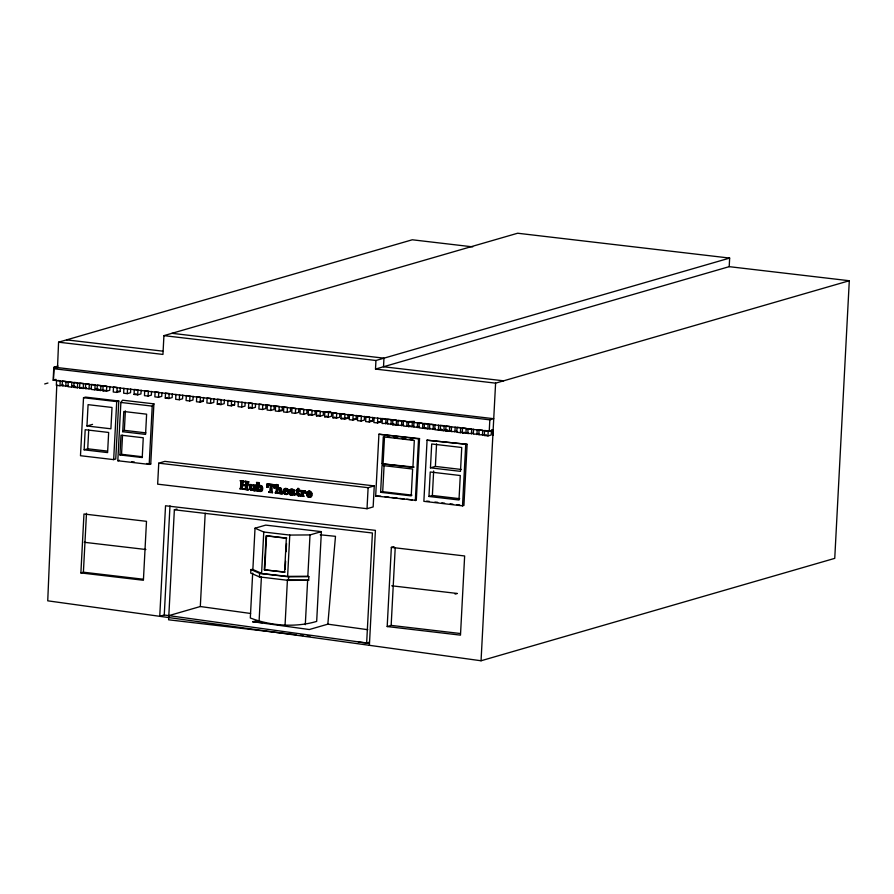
<?xml version="1.0" encoding="UTF-8"?>
<svg xmlns="http://www.w3.org/2000/svg" width="894" height="894" viewBox="0 0 894 894"><rect width="100%" height="100%" fill="white"/><g stroke="black" fill="none" stroke-linecap="round" stroke-linejoin="round"><path stroke-width="1.34" d="M53.573 378.564L54.042 367.222L58.054 366.059M56.803 384.621L47.74 600.824L481.05 660.767L834.75 558.359L849.3 280.738L729.202 266.658L375.502 369.077L375.949 360.494L729.649 258.075L729.202 266.658M472.714 246.867L412.29 239.782L58.579 342.19L57.518 367.579L54.042 367.222M487.968 435.914L488.225 430.897L484.582 430.472L484.324 435.49L487.968 435.914L491.208 434.976L491.476 429.958L493.13 430.159L489.23 431.288L53.137 380.173L53.741 368.719L57.641 367.602L493.734 418.705L489.834 419.834L53.741 368.719M56.59 380.308L56.333 385.325L59.965 385.75L63.217 384.811M59.965 385.75L60.233 380.732L57.808 380.453M65.787 386.431L66.044 381.414L62.401 380.989L62.144 386.007L67.944 385.806M70.648 381.962L68.223 381.671L67.955 386.689L71.598 387.113L71.866 382.096M73.766 387.37L74.034 382.353L77.677 382.777L77.409 387.795L73.766 387.37L75.934 386.744M79.588 388.052L79.845 383.034L83.488 383.459L83.231 388.477L79.588 388.052L81.745 387.426M83.522 397.718L80.482 455.716L113.672 459.617L115.751 459.013L118.79 401.004L85.6 397.115L83.522 397.718L116.712 401.607L118.79 401.004M84.137 449.838L85.187 429.712L108.655 432.461L107.604 452.587L84.137 449.838L87.735 448.799L107.056 451.057M86.964 425.991L88.081 404.658L112.018 407.463L110.901 428.796L86.964 425.991L92.563 424.371M89.042 389.158L89.299 384.141L85.668 383.716L85.399 388.734L91.21 388.532M80.885 572.931L83.969 514.005L146.493 521.325L143.409 580.262L80.885 572.931L83.399 572.205L143.208 579.223M87.735 448.799L88.718 430.014M83.399 572.205L86.483 513.279M93.904 384.688L91.479 384.398L91.21 389.415L94.853 389.84L95.122 384.822M97.033 390.097L97.29 385.079L100.933 385.504L100.676 390.522L97.033 390.097L99.189 389.471M102.844 390.779L103.101 385.761L106.744 386.186L106.487 391.203L102.844 390.779L105.011 390.153M109.928 386.499L109.727 390.265L106.487 391.203M116.89 392.421L117.148 387.404L113.504 386.979L113.247 391.997L116.89 392.421L120.131 391.483L120.332 387.717M113.672 459.617L116.712 401.607M117.818 460.745L120.88 402.445L122.545 400.188L153.902 403.853L150.751 463.975L149.186 464.422L117.818 460.745L119.394 460.298M119.952 454.945L120.992 435.166L143.263 437.769L142.235 457.56L119.952 454.945L121.539 454.308L142.504 456.767M123.908 388.197L123.651 393.215L127.294 393.639L130.535 392.701L130.736 388.946M121.539 454.308L122.534 435.266M122.735 431.713L123.797 411.497L146.616 414.179L145.566 434.395L122.735 431.713L124.355 430.349L145.834 432.864M124.355 430.349L125.372 410.905M127.294 393.639L127.551 388.633M134.055 394.433L134.312 389.415L137.955 389.851L137.698 394.857L134.055 394.433L136.223 393.807M141.14 390.164L140.939 393.919L137.698 394.857M147.152 390.924L144.716 390.644L144.459 395.651L148.102 396.076L148.359 391.069M151.544 391.382L151.343 395.137L148.102 396.076M149.186 464.422L152.237 406.122L153.902 403.853M155.12 391.863L154.863 396.869L158.506 397.294L161.747 396.355L161.948 392.6M158.506 397.294L158.763 392.287L156.338 391.997M729.649 258.075L517.637 233.233L163.926 335.641L162.943 354.426L58.579 342.19M158.752 463.159L157.657 484.168L367.021 508.708L373.156 506.932L374.251 485.911L164.887 461.382L158.752 463.159L368.116 487.688L374.251 485.911M165.267 398.087L165.524 393.081L169.167 393.505L168.91 398.523L165.267 398.087L167.424 397.461M172.352 393.818L172.151 397.573L168.91 398.523M369.39 645.323L375.413 530.365L165.535 505.769L159.747 616.312L164.261 615.005L169.983 505.836M175.928 394.299L175.671 399.305L179.314 399.741L182.555 398.802L182.756 395.036M179.314 399.741L179.571 394.723M176.99 509.021L174.364 509.781L168.597 619.799L296.015 634.729M186.332 395.517L186.075 400.534L189.718 400.959L192.959 400.02L193.16 396.254M189.718 400.959L189.975 395.941L187.55 395.662M200.111 402.177L200.379 397.159L196.736 396.735L196.479 401.752L200.111 402.177L203.363 401.238L203.564 397.472M210.515 403.395L210.783 398.378L207.14 397.953L206.883 402.971L210.515 403.395L213.767 402.456L213.968 398.69M168.821 615.642L200.312 606.523L205.195 513.201M217.276 404.189L217.544 399.171L221.187 399.607L220.919 404.613L217.276 404.189L219.443 403.563M224.372 399.92L224.17 403.675L220.919 404.613M231.322 405.831L231.591 400.825L227.948 400.389L227.679 405.407L231.322 405.831L234.574 404.893L234.764 401.138M238.352 401.618L238.083 406.625L241.726 407.049L244.978 406.111L245.168 402.356M241.726 407.049L241.995 402.043M245.437 488.85L245.995 485.71L242.542 485.308L242.285 488.325L243.291 489.309L239.715 488.951L240.307 488.28M240.43 488.258L241.145 481.989L240.296 480.726L243.716 481.128L243.526 481.821L243.716 481.128M242.24 488.09L242.542 485.308M248.096 482.391L248.688 481.71C241.168 480.938 247.873 481.341 246.029 484.906L242.419 484.548L242.967 481.821M248.487 407.843L248.755 402.836L252.399 403.261L252.13 408.267L248.487 407.843L250.655 407.217M244.677 489.532C244.297 488.213 246.375 490.94 248.264 489.89L247.459 489.085M245.224 481.955L245.258 481.307M245.995 485.71L245.124 488.906M248.498 482.402L248.688 481.71M249.124 485.051C249.772 483.598 250.219 488.158 250.309 489.845L250.789 490.191M255.572 403.574L255.382 407.329L252.13 408.267M249.158 484.425L251.56 484.637L251.382 488.817L252.063 489.588M252.376 489.588L253.695 488.314L253.773 485.811L252.823 484.85L255.259 485.073C254.309 486.191 255.427 491.901 255.796 490.135M253.427 490.549C253.628 487.655 253.013 492.661 255.762 490.761M250.901 569.534L250.711 573.099L259.439 576.909L288.438 580.396L308.665 580.251L308.855 576.686L307.838 576.239L287.611 576.384L259.629 573.356L250.901 569.534L252.868 569.523L261.596 573.333L263.764 532.019L255.025 528.209L252.868 569.523M256.98 483.051L256.477 482.391L258.914 482.615L258.567 486.112L258.914 482.615M257.885 491.018L258.254 490.046L257.885 491.018L256.902 490.962L257.092 483.218M252.678 573.088L250.32 617.966C270.524 625.889 295.724 627.689 316.677 621.397L321.382 531.639L265.73 525.113L255.025 528.209M261.584 404.334L259.159 404.054L258.891 409.061L262.534 409.497L262.802 404.479M265.976 404.792L265.786 408.547L262.534 409.497M259.059 621.777L261.406 576.898L259.439 576.909L259.629 573.356L288.628 576.831L308.855 576.686M269.798 405.295L267.373 405.016L267.105 410.033L270.748 410.458L271.016 405.44M267.988 486.157L267.775 487.364L266.982 487.308L267.161 483.945L274.95 484.794L274.614 488.202L274.95 484.794M266.982 487.308L267.317 483.9M264.3 569.824L266.077 535.864L286.348 538.244L284.571 572.194L264.3 569.824L285.041 572.059M264.78 569.679L266.557 535.729M272.044 492.002C272.592 477.038 268.513 489.7 272.447 492.08L272.413 492.717L268.859 492.359L269.452 491.7M269.049 491.678L268.859 492.359M274.19 405.753L274 409.519L270.748 410.458M269.832 491.331L270.301 485.118L269.217 485.062M278.962 411.419L279.23 406.401L275.587 405.977L275.318 410.994L278.962 411.419L282.213 410.48L282.403 406.714M278.068 489.364L277.486 492.46L278.235 493.399L275.128 493.097L275.698 492.438M275.821 492.426C279.844 489.655 272.67 482.883 277.989 484.85L277.632 488.884L277.989 484.85M277.453 492.236L277.576 489.957L278.503 488.951M279.118 493.566C278.827 492.225 280.358 494.963 282.236 493.868L281.409 492.639L281.498 488.929L280.604 488.09M280.146 490.013L279.666 492.873L280.135 489.409M282.269 493.242L282.236 493.868M287.175 412.38L287.432 407.362L283.8 406.938L283.532 411.955L287.175 412.38L290.427 411.441L290.617 407.675M292.014 407.899L291.746 412.916L295.389 413.341L298.63 412.402L298.831 408.647M285.186 569.344L285.611 561.197M286.114 551.687L286.538 543.541M295.389 413.341L295.646 408.334L293.221 408.044M285.074 624.828L287.421 579.949L308.665 580.251M263.764 532.019L289.779 535.07L287.611 576.384L288.628 576.831L288.438 580.396L287.421 579.949M292.327 494.158C293.355 490.94 293.902 493.276 291.88 494.304M292.483 490.001L293.21 491.599L292.64 489.957L291.075 489.845M295.344 494.226L295.523 493.689L295.232 494.829M300.216 408.86L299.959 413.877L303.602 414.302L306.843 413.363L307.044 409.608M296.238 490.616C296.506 489.197 295.936 491.532 297.277 490.672L296.987 494.885L298.495 495.846M296.942 494.259L297.277 490.672M296.808 490.057L297.892 488.403L297.255 489.878M299.367 490.94L298.518 490.884L298.317 494.717L299.099 495.209L299.367 494.136L299.065 495.164M298.551 490.214C299.334 485.923 297.411 491.655 300.06 490.325L299.814 491.152L300.06 490.325M298.674 490.84L298.473 494.673L299.222 495.12M303.602 414.302L303.859 409.296L301.434 409.005M299.211 494.181L299.859 494.192L299.367 495.645M303.748 491.633L302.708 495.198L303.804 496.393L300.384 496.058L300.954 495.399M300.641 491.085C300.753 489.152 303.468 495.6 300.406 495.432M300.574 495.388L300.384 496.058M302.887 491.767C303.323 488.962 302.518 493.019 303.401 491.219M315.258 410.569L315.057 414.324L311.816 415.263L308.173 414.838L308.43 409.832M311.816 415.263L312.073 410.257L309.648 409.966M305.301 624.683L307.659 579.804M307.838 576.239L310.006 534.925L321.382 531.639M316.387 415.799L316.644 410.793L320.287 411.218L320.03 416.235L316.387 415.799L318.543 415.174M323.472 411.531L323.27 415.285L320.03 416.235M331.685 412.492L331.484 416.258L328.243 417.196L324.6 416.76L324.857 411.754L330.668 411.553M328.243 417.196L328.5 412.179M332.814 417.733L333.071 412.715L336.714 413.14L336.457 418.157L332.814 417.733L334.971 417.107M339.899 413.453L339.698 417.219L336.457 418.157M341.027 418.694L341.284 413.676L344.928 414.101L344.659 419.118L341.027 418.694L343.184 418.068M344.659 419.118L347.911 418.18L348.112 414.414M352.873 420.079L353.141 415.062L349.498 414.637L349.241 419.655L352.873 420.079L356.125 419.141L356.326 415.375M360.137 415.889L357.712 415.598L357.444 420.616L361.087 421.04L361.355 416.034M364.54 416.347L364.339 420.102L361.087 421.04M368.35 416.85L365.925 416.57L365.657 421.577L369.3 422.002L369.568 416.995M367.021 508.708L368.116 487.688M369.3 422.002L372.552 421.063L372.742 417.308M374.139 417.532L373.871 422.538L377.514 422.963L380.766 422.024L380.956 418.269M377.514 422.963L377.782 417.956M358.338 642.037L366.652 643.009L372.418 532.992L174.364 509.781M375.681 496.002L378.922 434.216L419.532 438.585L416.291 500.372L375.681 496.002L380.755 496.204M381.872 463.785L383.291 436.808L414.324 440.451L412.905 467.428L381.872 463.785L414.134 467.07M380.62 492.303L382.029 465.45L412.637 469.037L411.229 495.891L380.62 492.303L382.71 491.689L411.989 495.131M383.101 463.427L384.521 436.451M385.727 423.935L385.996 418.917L382.353 418.493L382.084 423.499L387.895 423.309M382.71 491.689L384.118 464.846M390.991 424.549L391.259 419.532L387.616 419.107L387.348 424.125L393.159 423.924M392.611 424.739L392.879 419.722L396.523 420.146L396.254 425.164L392.611 424.739L394.779 424.114M391.348 547.374L464.645 555.967L460.488 635.142L387.191 626.549L391.348 547.374L393.986 546.603M401.529 425.779L401.786 420.772L398.143 420.336L397.886 425.354L403.686 425.153M387.191 626.549L391.159 625.398L395.226 547.609M405.842 421.242L403.406 420.962L403.149 425.969L406.792 426.393L407.049 421.387M414.213 426.393L408.413 426.594L408.67 421.577L414.481 421.376M412.056 427.019L412.313 422.002M413.944 422.191L413.676 427.209L419.487 427.008M417.319 427.634L417.576 422.616M415.319 500.651L418.56 438.865L419.532 438.585M421.633 423.097L419.208 422.806L418.94 427.824L422.583 428.248L422.851 423.242M424.203 428.438L424.471 423.432L428.114 423.857L427.846 428.863L424.203 428.438L426.371 427.813M427.075 440.206L423.868 501.333L462.511 505.859L463.919 505.445L467.126 444.318L427.075 440.206L467.126 444.318M429.735 424.047L429.466 429.053L435.277 428.852M428.952 496.472L430.237 471.998L460.276 475.519L458.991 499.992L428.952 496.472L432.372 495.477L459.684 498.684M430.45 467.841L431.701 443.972L461.74 447.492L460.488 471.361L430.45 467.841L435.378 466.422L461.315 469.462M433.109 429.489L433.378 424.471L430.953 424.181M434.998 424.661L434.741 429.679L438.373 430.103L441.625 429.165M432.372 495.477L433.657 471.004M435.378 466.422L436.563 443.871M438.373 430.103L438.641 425.086M440.25 430.316L440.507 425.309L444.15 425.734L443.882 430.752L440.25 430.316L442.407 429.69M445.76 430.964L446.017 425.957L449.66 426.382L449.391 431.389L445.76 430.964L447.916 430.338M451.526 426.594L451.269 431.612L457.069 431.411M454.912 432.037L455.169 427.03M459.46 427.533L457.035 427.243L456.778 432.26L460.421 432.685L460.678 427.667M462.287 432.908L462.544 427.891L466.187 428.315L465.93 433.333L462.287 432.908L464.444 432.271M462.511 505.859L465.707 444.731M468.054 428.539L467.797 433.545L473.596 433.344M471.44 433.981L471.697 428.964L469.272 428.673M473.563 429.176L473.306 434.193L479.106 433.992M476.949 434.618L477.206 429.612M482.458 435.266L482.715 430.249L479.072 429.824L478.815 434.842L484.626 434.64M489.23 431.288L489.834 419.834M481.05 660.767L495.6 383.146L849.3 280.738M493.086 435.188L493.343 430.182L490.102 431.12M256.556 620.905L252.577 621.676L309.313 629.532L327.841 624.168L335.485 536.322L320.208 534.802M283.052 491.208L283.566 489.51L284.962 488.549M261.115 489.51L261.361 487.655L260.266 486.291M289.332 492.896L289.354 493.957M299.836 494.684L298.965 495.868M267.619 487.42L268.323 485.408M290.405 493.365L291.232 492.449M305.77 492.661L305.457 491.197M291.187 490.661L290.271 491.32M304.329 492.37L304.899 491.767M284.482 490.705L284.683 489.934A1.419 1.285 73.9 0 1 285.979 489.13L286.683 489.286C290.181 493.097 279.766 489.398 287.32 490.974M284.638 490.661L284.84 489.89A1.419 1.285 73.9 0 1 286.136 489.085M310.073 492.091L310.866 493.734L308.028 493.466L308.385 492.65A1.419 1.285 73.9 0 1 309.682 491.845M295.009 494.281L294.316 494.628L294.383 490.974A1.665 1.509 73.9 0 0 293.757 489.845L292.997 489.431M262.333 490.214L262.009 486.325M301.077 495.388L301.289 491.287M247.962 482.402L247.247 488.683L247.895 489.174M248.655 482.358L247.716 482.76L247.292 488.906M243.269 481.765L242.419 484.548M258.891 486.66L258.511 489.141L259.819 490.627M289.466 492.583L289.198 494.002L291.031 495.086M261.272 489.465L260.612 490.426M287.834 493.577L288.304 492.862L287.343 494.136M311.38 496.338L311.85 495.622L311.224 495.421L310.397 496.393M287.253 493.276L288.304 492.862M311.224 495.421L309.894 496.561M303.345 492.091L303.1 495.555M289.947 489.89L290.114 491.186M290.74 492.784L290.449 493.723L291.545 494.27M305.603 492.94L305.916 491.611L305.044 490.907M304.686 491.879L304.485 492.885L305.759 492.896M290.818 491.186L290.494 490.068L290.997 490.471M292.751 494.583L293.243 494.114L294.294 495.354M293.243 494.114L292.26 494.918M262.221 490.672L259.942 491.51M259.104 486.414L258.355 489.186L258.992 490.437L260.188 490.638M310.888 496.896L311.537 496.293M260.981 490.147L260.344 490.594M268.166 485.453L268.77 485.051M252.834 489.331L253.538 488.37L253.192 485.554M277.632 488.884L278.235 488.403M289.31 492.628L290.606 491.912M290.438 489.454L289.622 490.795L290.74 491.264M303.245 491.264L304.262 490.739M284.471 488.761L283.063 492.013M308.017 491.521L306.754 493.924L307.905 496.74M252.633 490.203L253.27 489.811M261.361 491.342L262.49 490.169L262.758 487.889L261.26 485.755M278.079 488.448L278.772 488.068M303.591 491.678L304.172 491.376M268.368 485.23L269.385 485.006M258.869 485.811L259.428 485.554M278.347 488.996L278.995 488.694M287.499 494.091L286.192 494.538M310.184 497.232L311.045 496.841M308.508 491.309C306.005 491.912 305.86 496.349 308.363 496.975M290.494 490.068L292.114 489.789M289.779 492.192L291.41 491.789M286.359 493.801L287.008 493.589M303.658 490.951L304.742 490.728M252.79 490.158L251.326 490.415M290.282 489.499L291.221 489.197M291.623 495.12L292.416 494.874M278.615 488.113L279.386 487.878M53.137 380.173L55.953 379.358M44.7 383.962L47.952 383.023M71.598 387.113L74.85 386.174L72.414 385.884M77.409 387.795L79.577 387.169M83.231 388.477L86.472 387.538M94.853 389.84L98.105 388.901L95.68 388.611M100.676 390.522L102.832 389.896M308.173 414.838L310.341 414.213M324.6 416.76L326.757 416.135M396.254 425.164L398.422 424.538M406.792 426.393L408.949 425.767M408.413 426.594L410.581 425.957M240.296 480.726L243.559 481.173M422.583 428.248L424.751 427.623M240.508 481.497L241.101 481.765M427.846 428.863L430.014 428.237M245.068 482L246.107 482.347M246.029 484.906L245.951 482.391M251.56 484.637L251.225 488.873L252.533 489.543M240.765 488.079L240.944 481.81M250.108 485.375L249.895 489.353L252.197 490.359M257.248 483.386L256.902 490.962M242.285 488.325L242.911 488.582M255.259 485.073L254.868 489.599L255.639 490.18M243.324 488.66L243.291 489.309M443.882 430.752L446.05 430.126M248.297 489.253L248.264 489.89M449.391 431.389L451.559 430.763M460.421 432.685L462.578 432.059M273.452 485.833C274.022 490.135 274.95 486.001 272.636 485.453M465.93 433.333L468.087 432.707M279.978 489.465L279.867 489.052M272.447 492.08L272.413 492.717M275.307 492.426L275.978 492.382M276.145 492.248L276.347 485.632M278.269 492.773L278.235 493.399M281.074 488.437L281.454 492.862M288.136 489.923L288.404 491.756L288.304 490.448M484.324 435.49L486.492 434.864M304.418 491.376L304.798 491.51M308.028 493.466L310.866 493.734M309.156 496.449L307.972 494.047L308.866 496.304M303.837 495.768L303.804 496.393M310.129 491.387C312.866 493.164 312.542 495.522 310.643 491.588M311.85 495.622L311.067 495.466M455.102 594.108L457.292 593.471L391.74 585.793M366.652 643.009L369.278 642.25M291.075 492.493L292.047 492.225M259.215 486.291L260.053 486.168M269.731 491.633L268.893 491.722M259.271 485.598L259.93 485.453M284.806 488.593L285.521 488.448M308.341 491.354L309.067 491.208M294.539 494.773L295.523 493.689M291.891 492.27L293.187 492.035M286.795 494.427L284.203 494.024L283.23 491.968M309.737 497.299L310.341 497.187M292.137 491.756L293.21 491.599M279.151 492.94L279.822 492.829M278.839 488.739L279.52 488.649M305.502 493.075L304.519 492.594M291.254 491.834L292.293 491.711M296.26 490.091L296.964 490.013M298.339 495.891L299.121 495.824M294.752 495.343L293.087 494.158M261.082 491.443L259.182 491.298L258.098 490.091M286.516 493.756L285.454 493.734M309.346 496.572L310.062 496.516M291.388 494.315L292.047 494.259M291.779 495.075L289.5 494.55M291.053 489.241L292.26 489.186M279.23 487.923L280.09 487.867M289.779 535.07L310.006 534.925M259.528 486.213L260.422 486.247M259.774 485.498L260.5 485.464M285.365 488.493L286.739 488.582M308.911 491.253L309.693 491.231M297.736 488.459L298.797 488.437M309.235 497.287L309.894 497.254M243.112 481.81L243.682 481.777M244.71 488.895L245.28 488.862M273.966 488.158L274.771 488.158M252.577 621.676L262.311 622.716M171.95 333.317L383.962 358.17L383.515 366.752L503.613 380.822M163.926 335.641L375.949 360.494M375.502 369.077L495.6 383.146M66.603 339.876L162.719 351.141M53.796 379.984L54.422 380.051M117.706 391.192L120.131 391.483M200.938 400.948L203.363 401.238M232.149 404.613L234.574 404.893M279.777 410.19L282.213 410.48M345.486 417.889L347.911 418.18M353.7 418.85L356.125 419.141M370.127 420.783L372.552 421.063M378.33 421.744L380.766 422.024M444.709 429.522L447.134 429.802M120.88 402.445L152.237 406.122M378.922 434.216L418.56 438.865M387.214 436.775L389.918 437.088M393.963 437.557L398.009 438.038M402.054 438.507L406.099 438.988M410.156 439.457L412.849 439.781M131.664 461.729L134.391 462.053M146.661 463.494L150.751 463.975M426.661 501.087L429.422 501.411M434.942 502.059L437.702 502.372M441.837 502.864L444.597 503.188M450.118 503.836L452.878 504.16M457.024 504.641L459.784 504.965M384.856 496.684L388.957 497.165M391.695 497.489L397.159 498.126M399.897 498.45L403.987 498.93M406.725 499.243L412.19 499.891M245.101 481.352L248.532 481.754M267.161 483.945L274.782 484.839M271.72 485.353L273.385 485.598M300.675 490.46L303.1 490.683M242.386 485.353L245.839 485.755M288.561 491.711L284.426 491.287L285.32 493.544M307.972 494.047L312.107 494.471M267.909 535.886L286.829 538.11M84.237 542.289L145.878 549.508M391.159 625.398L460.298 633.511M300.172 635.221L302.943 635.545M307.1 636.025L309.872 636.349M200.312 606.523L250.599 613.474M327.841 624.168L367.814 629.7M164.261 615.005L369.066 643.345M298.518 490.884L299.971 491.108M267.138 487.264L267.775 487.364M309.536 491.275L310.285 491.342M285.991 488.515L287.689 489.063M249.281 485.006L249.94 485.207M282.113 493.287L281.297 492.907M292.103 489.23L293.914 489.8A1.665 1.509 73.9 0 1 294.539 490.929L294.484 494.583M285.957 493.767L285.164 493.589M308.207 497.03L309.391 497.243M285.845 494.483L283.376 492.65M279.934 487.912L280.761 488.046M260.344 485.509L261.819 485.945M304.586 490.772L305.2 490.862M256.824 483.095L257.405 483.341M287.097 488.828L288.036 489.431M259.338 491.253L258.254 490.046M297.814 495.678L297.143 494.84M260.567 486.459L261.238 488.616M310.609 492.471L309.525 491.89A1.419 1.285 73.9 0 0 308.229 492.695M286.527 489.342L287.164 491.018M285.074 493.32L284.638 492.259M310.665 493.097L310.71 493.779"/></g></svg>
